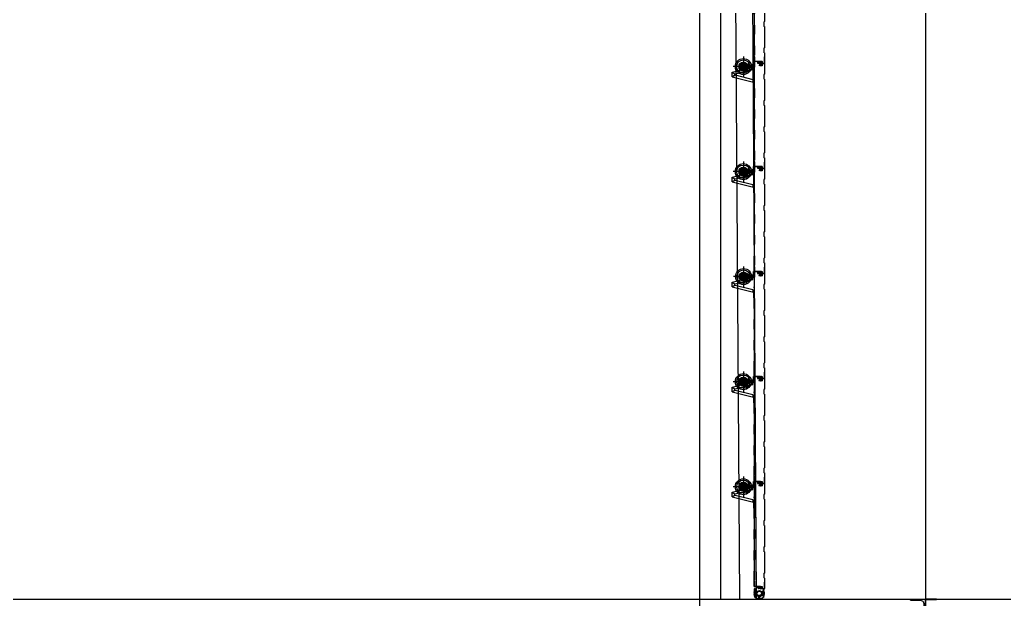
# Model space of a CAD drawing. Header units: millimetres. Extents: x 35054840 to 35483341, y -1288013 to -991013.
# Drawn here: x 35306497 to 35311187, y -1187294 to -1184534 of the extents above; entities that cross this region are included whole.
import ezdxf

# ---------------------------------------------------------------- set-up
doc = ezdxf.new("R2010")
doc.units = ezdxf.units.MM
doc.header["$LTSCALE"] = 1000
doc.header["$MEASUREMENT"] = 0
doc.header["$PDSIZE"] = -10
for name, pattern in [('CEN', [62, 60, -1, 0, -1]), ('CONTIN', [0]), ('HID', [2.5, 1.5, -1])]:
    doc.linetypes.add(name, pattern=pattern)
doc.layers.get('0').update_dxf_attribs({"linetype": 'CONTINUOUS'})
doc.layers.get('Defpoints').update_dxf_attribs({"color": 161, "linetype": 'CONTINUOUS'})
for name, color, linetype in [('1', 1, 'CONTIN'), ('cen', 1, 'CONTINUOUS'), ('con', 2, 'CONTINUOUS'), ('ELE5', 254, 'CONTINUOUS'), ('PANEL', 9, 'CONTINUOUS'), ('SECTION$0$AA-WAXS-FRAM', 4, 'CONTINUOUS'), ('WID', 7, 'CONTINUOUS'), ('XR-단면도$0$WAXS-FRAM', 4, 'CONTINUOUS'), ('XR-단면도$0$㈜SE&C 기둥', 2, 'CONTINUOUS')]:
    doc.layers.add(name, color=color, linetype=linetype)

# ---------------------------------------------------------------- blocks, each defined once
blk = doc.blocks.new('sdfsgdfdfg')
at = {"layer": 'cen', "ltscale": 0.1}
blk.add_line((34667649.3, -327808.7), (34667649.3, -240915.8), dxfattribs=at)
at = {"layer": 'cen', "ltscale": 5}
blk.add_line((34536434.6, -260708.7), (34739301.6, -260708.7), dxfattribs=at)
blk = doc.blocks.new('종단면도_4~5층')
at = {"layer": 'con', "ltscale": 0.1}
blk.add_line((34890486.3, -1197293), (34890811.3, -1197293), dxfattribs=at)
for points in [[(34812336.3, -1196693), (34812336.3, -1197293), (34890486.3, -1197293)], [(34917986.3, -1199593), (34917986.3, -1196993), (34917686.3, -1196993), (34917686.3, -1198543), (34890811.3, -1198543), (34890811.3, -1197293)]]:
    blk.add_lwpolyline(points, dxfattribs=at)
blk = doc.blocks.new('*X40')
at = {"color": 0}
for p, q in [((112.4, 374.8), (114.5, 376.8)), ((112.4, 374.9), (114.3, 376.8)), ((112.4, 375.1), (114.1, 376.8)), ((112.4, 375.2), (113.9, 376.8)), ((112.4, 375.4), (113.8, 376.8)), ((112.4, 375.6), (113.6, 376.8)), ((112.4, 375.8), (113.4, 376.8)), ((112.4, 376), (113.2, 376.8)), ((112.4, 376.1), (113.1, 376.8)), ((112.4, 376.3), (112.9, 376.8)), ((112.4, 376.5), (112.7, 376.8)), ((112.4, 376.7), (112.5, 376.8)), ((114.4, 374.8), (112.4, 376.8)), ((114.2, 374.8), (112.4, 376.6)), ((114, 374.8), (112.4, 376.4)), ((113.9, 374.8), (112.4, 376.2)), ((113.7, 374.8), (112.4, 376.1)), ((113.5, 374.8), (112.4, 375.9)), ((113.3, 374.8), (112.4, 375.7)), ((113.2, 374.8), (112.4, 375.5)), ((113, 374.8), (112.4, 375.3)), ((114.6, 374.8), (112.5, 376.8)), ((112.6, 374.8), (114.6, 376.8)), ((114.7, 374.8), (112.7, 376.8)), ((112.8, 374.8), (114.8, 376.8)), ((112.9, 374.8), (115, 376.8)), ((114.9, 374.8), (112.9, 376.8)), ((115.1, 374.8), (113, 376.8)), ((113.1, 374.8), (115.2, 376.8)), ((115.3, 374.8), (113.2, 376.8)), ((113.3, 374.8), (115.3, 376.8)), ((115.4, 374.8), (113.4, 376.8)), ((113.5, 374.8), (115.5, 376.8)), ((115.6, 374.8), (113.6, 376.8)), ((113.7, 374.8), (115.7, 376.8)), ((113.8, 374.8), (115.9, 376.8)), ((115.8, 374.8), (113.8, 376.8)), ((116, 374.8), (113.9, 376.8)), ((114, 374.8), (116.1, 376.8)), ((116.2, 374.8), (114.1, 376.8)), ((114.2, 374.8), (116.2, 376.8)), ((116.3, 374.8), (114.3, 376.8)), ((114.4, 374.8), (116.4, 376.8)), ((114.5, 374.8), (116.6, 376.8)), ((116.5, 374.8), (114.5, 376.8)), ((116.7, 374.8), (114.6, 376.8)), ((114.7, 374.8), (116.8, 376.8)), ((116.9, 374.8), (114.8, 376.8)), ((114.9, 374.8), (116.9, 376.8)), ((117, 374.8), (115, 376.8)), ((115.1, 374.8), (117.1, 376.8)), ((115.2, 374.8), (117.3, 376.8)), ((117.2, 374.8), (115.2, 376.8)), ((117.4, 374.8), (115.3, 376.8)), ((115.4, 374.8), (117.5, 376.8)), ((117.6, 374.8), (115.5, 376.8)), ((115.6, 374.8), (117.6, 376.8)), ((117.7, 374.8), (115.7, 376.8)), ((115.8, 374.8), (117.8, 376.8)), ((117.9, 374.8), (115.9, 376.8)), ((116, 374.8), (118, 376.8)), ((116.1, 374.8), (118.2, 376.8)), ((118.1, 374.8), (116.1, 376.8)), ((118.3, 374.8), (116.2, 376.8)), ((116.3, 374.8), (118.4, 376.8)), ((118.5, 374.8), (116.4, 376.8)), ((116.5, 374.8), (118.5, 376.8)), ((118.6, 374.8), (116.6, 376.8)), ((116.7, 374.8), (118.7, 376.8)), ((116.8, 374.8), (118.9, 376.8)), ((118.8, 374.8), (116.8, 376.8)), ((119, 374.8), (116.9, 376.8)), ((117, 374.8), (119.1, 376.8)), ((119.2, 374.8), (117.1, 376.8)), ((117.2, 374.8), (119.2, 376.8)), ((119.3, 374.8), (117.3, 376.8)), ((117.4, 374.8), (119.4, 376.8)), ((117.5, 374.8), (119.6, 376.8)), ((119.5, 374.8), (117.5, 376.8)), ((119.7, 374.8), (117.6, 376.8)), ((117.7, 374.8), (119.8, 376.8)), ((119.9, 374.8), (117.8, 376.8)), ((117.9, 374.8), (119.9, 376.8)), ((120, 374.8), (118, 376.8)), ((118.1, 374.8), (120.1, 376.8)), ((118.2, 374.8), (120.3, 376.8)), ((120.2, 374.8), (118.2, 376.8)), ((120.4, 374.8), (118.3, 376.8)), ((118.4, 374.8), (120.5, 376.8)), ((120.6, 374.8), (118.5, 376.8)), ((118.6, 374.8), (120.7, 376.8)), ((120.8, 374.8), (118.7, 376.8)), ((118.8, 374.8), (120.8, 376.8)), ((120.9, 374.8), (118.9, 376.8)), ((119, 374.8), (121, 376.8)), ((119.1, 374.8), (121.2, 376.8)), ((121.1, 374.8), (119.1, 376.8)), ((121.3, 374.8), (119.2, 376.8)), ((119.3, 374.8), (121.4, 376.8)), ((121.5, 374.8), (119.4, 376.8)), ((119.5, 374.8), (121.5, 376.8)), ((121.6, 374.8), (119.6, 376.8)), ((119.7, 374.8), (121.7, 376.8)), ((119.8, 374.8), (121.9, 376.8)), ((121.8, 374.8), (119.8, 376.8)), ((122, 374.8), (119.9, 376.8)), ((120, 374.8), (122.1, 376.8)), ((122.2, 374.8), (120.1, 376.8)), ((120.2, 374.8), (122.2, 376.8)), ((122.3, 374.8), (120.3, 376.8)), ((120.4, 374.8), (122.4, 376.8)), ((120.5, 374.8), (122.6, 376.8)), ((122.5, 374.8), (120.5, 376.8)), ((122.7, 374.8), (120.6, 376.8)), ((120.7, 374.8), (122.8, 376.8)), ((122.9, 374.8), (120.8, 376.8)), ((120.9, 374.8), (123, 376.8)), ((123.1, 374.8), (121, 376.8)), ((121.1, 374.8), (123.1, 376.8)), ((123.2, 374.8), (121.2, 376.8)), ((121.3, 374.8), (123.3, 376.8)), ((121.4, 374.8), (123.5, 376.8)), ((123.4, 374.8), (121.4, 376.8)), ((123.6, 374.8), (121.5, 376.8)), ((121.6, 374.8), (123.7, 376.8)), ((123.8, 374.8), (121.7, 376.8)), ((121.8, 374.8), (123.8, 376.8)), ((123.9, 374.8), (121.9, 376.8)), ((122, 374.8), (124, 376.8)), ((122.1, 374.8), (124.2, 376.8)), ((124.1, 374.8), (122.1, 376.8)), ((124.3, 374.8), (122.2, 376.8)), ((122.3, 374.8), (124.4, 376.8)), ((124.5, 374.8), (122.4, 376.8)), ((122.5, 374.8), (124.5, 376.8)), ((124.6, 374.8), (122.6, 376.8)), ((122.7, 374.8), (124.7, 376.8)), ((122.8, 374.8), (124.9, 376.8)), ((124.8, 374.8), (122.8, 376.8)), ((125, 374.8), (122.9, 376.8)), ((123, 374.8), (125.1, 376.8)), ((125.2, 374.8), (123.1, 376.8)), ((123.2, 374.8), (125.2, 376.8)), ((125.3, 374.8), (123.3, 376.8)), ((123.4, 374.8), (125.4, 376.8)), ((125.5, 374.8), (123.5, 376.8)), ((123.6, 374.8), (125.6, 376.8)), ((123.7, 374.8), (125.8, 376.8)), ((125.7, 374.8), (123.7, 376.8)), ((125.9, 374.8), (123.8, 376.8)), ((123.9, 374.8), (126, 376.8)), ((126.1, 374.8), (124, 376.8)), ((124.1, 374.8), (126.1, 376.8)), ((126.2, 374.8), (124.2, 376.8)), ((124.3, 374.8), (126.3, 376.8)), ((124.4, 374.8), (126.5, 376.8)), ((126.4, 374.8), (124.4, 376.8)), ((126.6, 374.8), (124.5, 376.8)), ((124.6, 374.8), (126.7, 376.8)), ((126.8, 374.8), (124.7, 376.8)), ((124.8, 374.8), (126.8, 376.8)), ((126.9, 374.8), (124.9, 376.8)), ((125, 374.8), (127, 376.8)), ((125.1, 374.8), (127.2, 376.8)), ((127.1, 374.8), (125.1, 376.8)), ((127.3, 374.8), (125.2, 376.8)), ((125.3, 374.8), (127.4, 376.8)), ((127.5, 374.8), (125.4, 376.8)), ((125.5, 374.8), (127.5, 376.8)), ((127.6, 374.8), (125.6, 376.8)), ((125.7, 374.8), (127.7, 376.8)), ((127.8, 374.8), (125.8, 376.8)), ((125.9, 374.8), (127.9, 376.8)), ((126, 374.8), (128.1, 376.8)), ((128, 374.8), (126, 376.8)), ((128.2, 374.8), (126.1, 376.8)), ((126.2, 374.8), (128.3, 376.8)), ((128.4, 374.8), (126.3, 376.8)), ((126.4, 374.8), (128.4, 376.8)), ((128.5, 374.8), (126.5, 376.8)), ((126.6, 374.8), (128.6, 376.8)), ((126.7, 374.8), (128.8, 376.8)), ((128.7, 374.8), (126.7, 376.8)), ((128.9, 374.8), (126.8, 376.8)), ((126.9, 374.8), (129, 376.8)), ((129.1, 374.8), (127, 376.8)), ((127.1, 374.8), (129.1, 376.8)), ((129.2, 374.8), (127.2, 376.8)), ((127.3, 374.8), (129.3, 376.8)), ((127.4, 374.8), (129.5, 376.8)), ((129.4, 374.8), (127.4, 376.8)), ((129.6, 374.8), (127.5, 376.8)), ((127.6, 374.8), (129.7, 376.8)), ((129.8, 374.8), (127.7, 376.8)), ((127.8, 374.8), (129.8, 376.8)), ((129.9, 374.8), (127.9, 376.8)), ((128, 374.8), (130, 376.8)), ((128.1, 374.8), (130.2, 376.8)), ((130.1, 374.8), (128.1, 376.8)), ((130.3, 374.8), (128.2, 376.8)), ((128.3, 374.8), (130.4, 376.8)), ((130.5, 374.8), (128.4, 376.8)), ((128.5, 374.8), (130.6, 376.8)), ((130.7, 374.8), (128.6, 376.8)), ((128.7, 374.8), (130.7, 376.8)), ((130.8, 374.8), (128.8, 376.8)), ((128.9, 374.8), (130.9, 376.8)), ((129, 374.8), (131.1, 376.8)), ((131, 374.8), (129, 376.8)), ((131.2, 374.8), (129.1, 376.8)), ((129.2, 374.8), (131.3, 376.8)), ((131.4, 374.8), (129.3, 376.8)), ((129.4, 374.8), (131.4, 376.8)), ((131.5, 374.8), (129.5, 376.8)), ((129.6, 374.8), (131.6, 376.8)), ((129.7, 374.8), (131.8, 376.8)), ((131.7, 374.8), (129.7, 376.8)), ((131.9, 374.8), (129.8, 376.8)), ((129.9, 374.8), (132, 376.8)), ((132.1, 374.8), (130, 376.8)), ((130.1, 374.8), (132.1, 376.8)), ((132.2, 374.8), (130.2, 376.8)), ((130.3, 374.8), (132.3, 376.8)), ((130.4, 374.8), (132.5, 376.8)), ((132.4, 374.8), (130.4, 376.8)), ((132.6, 374.8), (130.5, 376.8)), ((130.6, 374.8), (132.7, 376.8)), ((132.8, 374.8), (130.7, 376.8)), ((130.8, 374.8), (132.9, 376.8)), ((133, 374.8), (130.9, 376.8)), ((131, 374.8), (133, 376.8)), ((133.1, 374.8), (131.1, 376.8)), ((131.2, 374.8), (133.2, 376.8)), ((131.3, 374.8), (133.4, 376.8)), ((133.3, 374.8), (131.3, 376.8)), ((133.5, 374.8), (131.4, 376.8)), ((131.5, 374.8), (133.6, 376.8)), ((133.7, 374.8), (131.6, 376.8)), ((131.7, 374.8), (133.7, 376.8)), ((133.8, 374.8), (131.8, 376.8)), ((131.9, 374.8), (133.9, 376.8)), ((132, 374.8), (134.1, 376.8)), ((134, 374.8), (132, 376.8)), ((134.2, 374.8), (132.1, 376.8)), ((132.2, 374.8), (134.3, 376.8)), ((134.4, 374.8), (132.3, 376.8)), ((132.4, 374.8), (134.4, 376.8)), ((134.5, 374.8), (132.5, 376.8)), ((132.6, 374.8), (134.6, 376.8)), ((132.7, 374.8), (134.8, 376.8)), ((134.7, 374.8), (132.7, 376.8)), ((134.9, 374.8), (132.8, 376.8)), ((132.9, 374.8), (135, 376.8)), ((135.1, 374.8), (133, 376.8)), ((133.1, 374.8), (135.1, 376.8)), ((135.2, 374.8), (133.2, 376.8)), ((133.3, 374.8), (135.3, 376.8)), ((135.4, 374.8), (133.4, 376.8)), ((133.5, 374.8), (135.5, 376.8)), ((133.6, 374.8), (135.7, 376.8)), ((135.6, 374.8), (133.6, 376.8)), ((135.8, 374.8), (133.7, 376.8)), ((133.8, 374.8), (135.9, 376.8)), ((136, 374.8), (133.9, 376.8)), ((134, 374.8), (136, 376.8)), ((136.1, 374.8), (134.1, 376.8)), ((134.2, 374.8), (136.2, 376.8)), ((134.3, 374.8), (136.4, 376.8)), ((136.3, 374.8), (134.3, 376.8)), ((136.5, 374.8), (134.4, 376.8)), ((134.5, 374.8), (136.6, 376.8)), ((136.7, 374.8), (134.6, 376.8)), ((134.7, 374.8), (136.7, 376.8)), ((136.8, 374.8), (134.8, 376.8)), ((134.9, 374.8), (136.9, 376.8)), ((136.9, 374.9), (135, 376.8)), ((135, 374.8), (136.9, 376.6)), ((136.9, 375.1), (135.1, 376.8)), ((135.2, 374.8), (136.9, 376.4)), ((136.9, 375.2), (135.3, 376.8)), ((135.4, 374.8), (136.9, 376.2)), ((136.9, 375.4), (135.5, 376.8)), ((135.6, 374.8), (136.9, 376.1)), ((136.9, 375.6), (135.7, 376.8)), ((135.8, 374.8), (136.9, 375.9)), ((136.9, 375.8), (135.9, 376.8)), ((135.9, 374.8), (136.9, 375.7)), ((136.9, 375.9), (136, 376.8)), ((136.1, 374.8), (136.9, 375.5)), ((136.9, 376.1), (136.2, 376.8)), ((136.3, 374.8), (136.9, 375.4)), ((136.9, 376.3), (136.4, 376.8)), ((136.9, 376.5), (136.6, 376.8)), ((136.9, 376.7), (136.7, 376.8)), ((112.8, 374.8), (112.4, 375.2)), ((112.6, 374.8), (112.4, 375)), ((112.4, 374.8), (112.4, 374.8)), ((136.5, 374.8), (136.9, 375.2)), ((136.6, 374.8), (136.9, 375)), ((136.8, 374.8), (136.9, 374.8))]:
    blk.add_line(p, q, dxfattribs=at)
blk = doc.blocks.new('*X39')
at = {"color": 0}
for p, q in [((586.9, 374.9), (588.8, 376.8)), ((586.9, 375.1), (588.6, 376.8)), ((586.9, 375.3), (588.4, 376.8)), ((586.9, 375.5), (588.2, 376.8)), ((586.9, 375.6), (588.1, 376.8)), ((586.9, 375.8), (587.9, 376.8)), ((586.9, 376), (587.7, 376.8)), ((586.9, 376.2), (587.5, 376.8)), ((586.9, 376.3), (587.3, 376.8)), ((586.9, 376.5), (587.2, 376.8)), ((586.9, 376.7), (587, 376.8)), ((588.9, 374.8), (586.9, 376.7)), ((588.7, 374.8), (586.9, 376.6)), ((588.5, 374.8), (586.9, 376.4)), ((588.3, 374.8), (586.9, 376.2)), ((588.2, 374.8), (586.9, 376)), ((588, 374.8), (586.9, 375.8)), ((587.8, 374.8), (586.9, 375.7)), ((587.6, 374.8), (586.9, 375.5)), ((587.4, 374.8), (586.9, 375.3)), ((589, 374.8), (587, 376.8)), ((587.1, 374.8), (589.1, 376.8)), ((587.2, 374.8), (589.3, 376.8)), ((589.2, 374.8), (587.2, 376.8)), ((589.4, 374.8), (587.3, 376.8)), ((587.4, 374.8), (589.5, 376.8)), ((589.6, 374.8), (587.5, 376.8)), ((587.6, 374.8), (589.6, 376.8)), ((589.7, 374.8), (587.7, 376.8)), ((587.8, 374.8), (589.8, 376.8)), ((587.9, 374.8), (590, 376.8)), ((589.9, 374.8), (587.9, 376.8)), ((590.1, 374.8), (588, 376.8)), ((588.1, 374.8), (590.2, 376.8)), ((590.3, 374.8), (588.2, 376.8)), ((588.3, 374.8), (590.3, 376.8)), ((590.4, 374.8), (588.4, 376.8)), ((588.5, 374.8), (590.5, 376.8)), ((590.6, 374.8), (588.6, 376.8)), ((588.7, 374.8), (590.7, 376.8)), ((588.8, 374.8), (590.9, 376.8)), ((590.8, 374.8), (588.8, 376.8)), ((591, 374.8), (588.9, 376.8)), ((589, 374.8), (591.1, 376.8)), ((591.2, 374.8), (589.1, 376.8)), ((589.2, 374.8), (591.2, 376.8)), ((591.3, 374.8), (589.3, 376.8)), ((589.4, 374.8), (591.4, 376.8)), ((589.5, 374.8), (591.6, 376.8)), ((591.5, 374.8), (589.5, 376.8)), ((591.7, 374.8), (589.6, 376.8)), ((589.7, 374.8), (591.8, 376.8)), ((591.9, 374.8), (589.8, 376.8)), ((589.9, 374.8), (591.9, 376.8)), ((592, 374.8), (590, 376.8)), ((590.1, 374.8), (592.1, 376.8)), ((590.2, 374.8), (592.3, 376.8)), ((592.2, 374.8), (590.2, 376.8)), ((592.4, 374.8), (590.3, 376.8)), ((590.4, 374.8), (592.5, 376.8)), ((592.6, 374.8), (590.5, 376.8)), ((590.6, 374.8), (592.6, 376.8)), ((592.7, 374.8), (590.7, 376.8)), ((590.8, 374.8), (592.8, 376.8)), ((592.9, 374.8), (590.9, 376.8)), ((591, 374.8), (593, 376.8)), ((591.1, 374.8), (593.2, 376.8)), ((593.1, 374.8), (591.1, 376.8)), ((593.3, 374.8), (591.2, 376.8)), ((591.3, 374.8), (593.4, 376.8)), ((593.5, 374.8), (591.4, 376.8)), ((591.5, 374.8), (593.5, 376.8)), ((593.6, 374.8), (591.6, 376.8)), ((591.7, 374.8), (593.7, 376.8)), ((591.8, 374.8), (593.9, 376.8)), ((593.8, 374.8), (591.8, 376.8)), ((594, 374.8), (591.9, 376.8)), ((592, 374.8), (594.1, 376.8)), ((594.2, 374.8), (592.1, 376.8)), ((592.2, 374.8), (594.2, 376.8)), ((594.3, 374.8), (592.3, 376.8)), ((592.4, 374.8), (594.4, 376.8)), ((592.5, 374.8), (594.6, 376.8)), ((594.5, 374.8), (592.5, 376.8)), ((594.7, 374.8), (592.6, 376.8)), ((592.7, 374.8), (594.8, 376.8)), ((594.9, 374.8), (592.8, 376.8)), ((592.9, 374.8), (594.9, 376.8)), ((595, 374.8), (593, 376.8)), ((593.1, 374.8), (595.1, 376.8)), ((593.2, 374.8), (595.3, 376.8)), ((595.2, 374.8), (593.2, 376.8)), ((595.4, 374.8), (593.3, 376.8)), ((593.4, 374.8), (595.5, 376.8)), ((595.6, 374.8), (593.5, 376.8)), ((593.6, 374.8), (595.7, 376.8)), ((595.8, 374.8), (593.7, 376.8)), ((593.8, 374.8), (595.8, 376.8)), ((595.9, 374.8), (593.9, 376.8)), ((594, 374.8), (596, 376.8)), ((594.1, 374.8), (596.2, 376.8)), ((596.1, 374.8), (594.1, 376.8)), ((596.3, 374.8), (594.2, 376.8)), ((594.3, 374.8), (596.4, 376.8)), ((596.5, 374.8), (594.4, 376.8)), ((594.5, 374.8), (596.5, 376.8)), ((596.6, 374.8), (594.6, 376.8)), ((594.7, 374.8), (596.7, 376.8)), ((594.8, 374.8), (596.9, 376.8)), ((596.8, 374.8), (594.8, 376.8)), ((597, 374.8), (594.9, 376.8)), ((595, 374.8), (597.1, 376.8)), ((597.2, 374.8), (595.1, 376.8)), ((595.2, 374.8), (597.2, 376.8)), ((597.3, 374.8), (595.3, 376.8)), ((595.4, 374.8), (597.4, 376.8)), ((595.5, 374.8), (597.6, 376.8)), ((597.5, 374.8), (595.5, 376.8)), ((597.7, 374.8), (595.6, 376.8)), ((595.7, 374.8), (597.8, 376.8)), ((597.9, 374.8), (595.8, 376.8)), ((595.9, 374.8), (598, 376.8)), ((598, 374.8), (596, 376.8)), ((596.1, 374.8), (598.1, 376.8)), ((598.2, 374.8), (596.2, 376.8)), ((596.3, 374.8), (598.3, 376.8)), ((596.4, 374.8), (598.5, 376.8)), ((598.4, 374.8), (596.4, 376.8)), ((598.6, 374.8), (596.5, 376.8)), ((596.6, 374.8), (598.7, 376.8)), ((598.8, 374.8), (596.7, 376.8)), ((596.8, 374.8), (598.8, 376.8)), ((598.9, 374.8), (596.9, 376.8)), ((597, 374.8), (599, 376.8)), ((597.1, 374.8), (599.2, 376.8)), ((599.1, 374.8), (597.1, 376.8)), ((599.3, 374.8), (597.2, 376.8)), ((597.3, 374.8), (599.4, 376.8)), ((599.5, 374.8), (597.4, 376.8)), ((597.5, 374.8), (599.5, 376.8)), ((599.6, 374.8), (597.6, 376.8)), ((597.7, 374.8), (599.7, 376.8)), ((597.8, 374.8), (599.9, 376.8)), ((599.8, 374.8), (597.8, 376.8)), ((600, 374.8), (597.9, 376.8)), ((598, 374.8), (600.1, 376.8)), ((600.2, 374.8), (598.1, 376.8)), ((598.2, 374.8), (600.2, 376.8)), ((600.3, 374.8), (598.3, 376.8)), ((598.4, 374.8), (600.4, 376.8)), ((600.5, 374.8), (598.5, 376.8)), ((598.6, 374.8), (600.6, 376.8)), ((598.7, 374.8), (600.8, 376.8)), ((600.7, 374.8), (598.7, 376.8)), ((600.9, 374.8), (598.8, 376.8)), ((598.9, 374.8), (601, 376.8)), ((601.1, 374.8), (599, 376.8)), ((599.1, 374.8), (601.1, 376.8)), ((601.2, 374.8), (599.2, 376.8)), ((599.3, 374.8), (601.3, 376.8)), ((599.4, 374.8), (601.5, 376.8)), ((601.4, 374.8), (599.4, 376.8)), ((601.6, 374.8), (599.5, 376.8)), ((599.6, 374.8), (601.7, 376.8)), ((601.8, 374.8), (599.7, 376.8)), ((599.8, 374.8), (601.8, 376.8)), ((601.9, 374.8), (599.9, 376.8)), ((600, 374.8), (602, 376.8)), ((600.1, 374.8), (602.2, 376.8)), ((602.1, 374.8), (600.1, 376.8)), ((602.3, 374.8), (600.2, 376.8)), ((600.3, 374.8), (602.4, 376.8)), ((602.5, 374.8), (600.4, 376.8)), ((600.5, 374.8), (602.5, 376.8)), ((602.6, 374.8), (600.6, 376.8)), ((600.7, 374.8), (602.7, 376.8)), ((600.8, 374.8), (602.9, 376.8)), ((602.8, 374.8), (600.8, 376.8)), ((603, 374.8), (600.9, 376.8)), ((601, 374.8), (603.1, 376.8)), ((603.2, 374.8), (601.1, 376.8)), ((601.2, 374.8), (603.3, 376.8)), ((603.4, 374.8), (601.3, 376.8)), ((601.4, 374.8), (603.4, 376.8)), ((603.5, 374.8), (601.5, 376.8)), ((601.6, 374.8), (603.6, 376.8)), ((601.7, 374.8), (603.8, 376.8)), ((603.7, 374.8), (601.7, 376.8)), ((603.9, 374.8), (601.8, 376.8)), ((601.9, 374.8), (604, 376.8)), ((604.1, 374.8), (602, 376.8)), ((602.1, 374.8), (604.1, 376.8)), ((604.2, 374.8), (602.2, 376.8)), ((602.3, 374.8), (604.3, 376.8)), ((602.4, 374.8), (604.5, 376.8)), ((604.4, 374.8), (602.4, 376.8)), ((604.6, 374.8), (602.5, 376.8)), ((602.6, 374.8), (604.7, 376.8)), ((604.8, 374.8), (602.7, 376.8)), ((602.8, 374.8), (604.8, 376.8)), ((604.9, 374.8), (602.9, 376.8)), ((603, 374.8), (605, 376.8)), ((603.1, 374.8), (605.2, 376.8)), ((605.1, 374.8), (603.1, 376.8)), ((605.3, 374.8), (603.2, 376.8)), ((603.3, 374.8), (605.4, 376.8)), ((605.5, 374.8), (603.4, 376.8)), ((603.5, 374.8), (605.6, 376.8)), ((605.7, 374.8), (603.6, 376.8)), ((603.7, 374.8), (605.7, 376.8)), ((605.8, 374.8), (603.8, 376.8)), ((603.9, 374.8), (605.9, 376.8)), ((604, 374.8), (606.1, 376.8)), ((606, 374.8), (604, 376.8)), ((606.2, 374.8), (604.1, 376.8)), ((604.2, 374.8), (606.3, 376.8)), ((606.4, 374.8), (604.3, 376.8)), ((604.4, 374.8), (606.4, 376.8)), ((606.5, 374.8), (604.5, 376.8)), ((604.6, 374.8), (606.6, 376.8)), ((604.7, 374.8), (606.8, 376.8)), ((606.7, 374.8), (604.7, 376.8)), ((606.9, 374.8), (604.8, 376.8)), ((604.9, 374.8), (607, 376.8)), ((607.1, 374.8), (605, 376.8)), ((605.1, 374.8), (607.1, 376.8)), ((607.2, 374.8), (605.2, 376.8)), ((605.3, 374.8), (607.3, 376.8)), ((605.4, 374.8), (607.5, 376.8)), ((607.4, 374.8), (605.4, 376.8)), ((607.6, 374.8), (605.5, 376.8)), ((605.6, 374.8), (607.7, 376.8)), ((607.8, 374.8), (605.7, 376.8)), ((605.8, 374.8), (607.8, 376.8)), ((607.9, 374.8), (605.9, 376.8)), ((606, 374.8), (608, 376.8)), ((608.1, 374.8), (606.1, 376.8)), ((606.2, 374.8), (608.2, 376.8)), ((606.3, 374.8), (608.4, 376.8)), ((608.3, 374.8), (606.3, 376.8)), ((608.5, 374.8), (606.4, 376.8)), ((606.5, 374.8), (608.6, 376.8)), ((608.7, 374.8), (606.6, 376.8)), ((606.7, 374.8), (608.7, 376.8)), ((608.8, 374.8), (606.8, 376.8)), ((606.9, 374.8), (608.9, 376.8)), ((607, 374.8), (609.1, 376.8)), ((609, 374.8), (607, 376.8)), ((609.2, 374.8), (607.1, 376.8)), ((607.2, 374.8), (609.3, 376.8)), ((609.4, 374.8), (607.3, 376.8)), ((607.4, 374.8), (609.4, 376.8)), ((609.5, 374.8), (607.5, 376.8)), ((607.6, 374.8), (609.6, 376.8)), ((607.7, 374.8), (609.8, 376.8)), ((609.7, 374.8), (607.7, 376.8)), ((609.9, 374.8), (607.8, 376.8)), ((607.9, 374.8), (610, 376.8)), ((610.1, 374.8), (608, 376.8)), ((608.1, 374.8), (610.1, 376.8)), ((610.2, 374.8), (608.2, 376.8)), ((608.3, 374.8), (610.3, 376.8)), ((610.4, 374.8), (608.4, 376.8)), ((608.5, 374.8), (610.5, 376.8)), ((608.6, 374.8), (610.7, 376.8)), ((610.6, 374.8), (608.6, 376.8)), ((610.8, 374.8), (608.7, 376.8)), ((608.8, 374.8), (610.9, 376.8)), ((611, 374.8), (608.9, 376.8)), ((609, 374.8), (611, 376.8)), ((611.1, 374.8), (609.1, 376.8)), ((609.2, 374.8), (611.2, 376.8)), ((611.3, 374.8), (609.3, 376.8)), ((611.4, 374.9), (609.4, 376.8)), ((609.5, 374.8), (611.4, 376.6)), ((611.4, 375), (609.6, 376.8)), ((609.7, 374.8), (611.4, 376.4)), ((611.4, 375.2), (609.8, 376.8)), ((609.9, 374.8), (611.4, 376.3)), ((611.4, 375.4), (610, 376.8)), ((610, 374.8), (611.4, 376.1)), ((611.4, 375.6), (610.1, 376.8)), ((610.2, 374.8), (611.4, 375.9)), ((611.4, 375.7), (610.3, 376.8)), ((610.4, 374.8), (611.4, 375.7)), ((611.4, 375.9), (610.5, 376.8)), ((610.6, 374.8), (611.4, 375.6)), ((611.4, 376.1), (610.7, 376.8)), ((610.7, 374.8), (611.4, 375.4)), ((611.4, 376.3), (610.8, 376.8)), ((610.9, 374.8), (611.4, 375.2)), ((611.4, 376.4), (611, 376.8)), ((611.4, 376.6), (611.2, 376.8)), ((587.3, 374.8), (586.9, 375.1)), ((587.1, 374.8), (586.9, 375)), ((586.9, 374.8), (586.9, 374.8)), ((611.1, 374.8), (611.4, 375)), ((611.3, 374.8), (611.4, 374.9))]:
    blk.add_line(p, q, dxfattribs=at)
blk = doc.blocks.new('OHD-550-S')
at = {"ltscale": 0.3}
h = blk.add_hatch(color=256, dxfattribs=at)
h.paths.add_polyline_path([(-7.8, -10), (-7.3, -10), (-7.3, -10.5, -0.183952), (-18.3, -10.5), (-18.3, -10), (-17.8, -10), (-17.8, 0), (-18.3, 0, -0.183952), (-7.3, 0), (-7.8, 0)])
h.paths.add_polyline_path([(-9.8, -4), (-9.8, -1.5, 0.353166), (-10, -1.3, 0.106822), (-15.7, -1.3, 0.353165), (-15.8, -1.5), (-15.8, -4, 0.414214), (-15.6, -4.2), (-10, -4.2, 0.414214)], flags=16)
h.paths.add_polyline_path([(-10, -6.2), (-15.6, -6.2, 0.414214), (-15.8, -6.4), (-15.8, -9, 0.353167), (-15.7, -9.2, 0.106822), (-10, -9.2, 0.353167), (-9.8, -9), (-9.8, -6.4, 0.414214)], flags=16)
h = blk.add_hatch(color=256, dxfattribs=at)
h.paths.add_polyline_path([(-7.8, -500), (-7.3, -500, -0.183952), (-18.3, -500), (-17.8, -500), (-17.8, -490), (-18.3, -490), (-18.3, -489.5, -0.183952), (-7.3, -489.5), (-7.3, -490), (-7.8, -490)])
h.paths.add_polyline_path([(-9.8, -495.9, 0.414214), (-10, -495.8), (-15.6, -495.8, 0.414214), (-15.8, -495.9), (-15.8, -498.5, 0.353166), (-15.7, -498.7, 0.106822), (-10, -498.7, 0.353167), (-9.8, -498.5)], flags=16)
h.paths.add_polyline_path([(-9.8, -493.5), (-9.8, -491, 0.353166), (-10, -490.8, 0.106822), (-15.7, -490.8, 0.353167), (-15.8, -491), (-15.8, -493.5, 0.414214), (-15.6, -493.8), (-10, -493.8, 0.414214)], flags=16)
h = blk.add_hatch(color=256, dxfattribs=at)
h.paths.add_polyline_path([(-4.5, -491), (-3.6, -490.9), (1.6, -491.4, -0.151824), (3.1, -492.7, -0.386669), (2.9, -496.4, -0.178134), (1.2, -496.4, -0.298755), (0.8, -492.4, 0.584984), (0.6, -492), (-2.2, -491.8, 0.709673), (-2.3, -492, -1.396457), (-7.3, -494.2), (-7.3, -493.7, -0.389014)])
h.paths.add_polyline_path([(1.6, -495.9, -0.329487), (1.6, -492.2, -0.09197), (2.6, -493, -0.386814), (2.5, -495.9, -0.102245)], flags=16)
for p, q in [((-17.8, -10), (-17.8, 0)), ((-17.8, 0), (-17.8, -10)), ((-17.8, 0), (-17.8, -10)), ((-17.8, -10), (-17.8, 0)), ((-7.8, -10), (-7.8, 0)), ((-7.8, 0), (-7.8, -10)), ((-7.8, 0), (-7.8, -10)), ((-7.8, -10), (-7.8, 0)), ((17.6, 9.5), (17.6, -15)), ((-17.8, -10), (-18.3, -10)), ((-17.8, -8), (-17.8, -2)), ((-7.8, -8), (-7.8, -2)), ((17.6, -15), (19.7, -15)), ((-29.8, -500), (-29.8, -468.8)), ((17.6, -489), (17.6, -464.5)), ((17.6, -464.5), (19.7, -464.5)), ((-18.3, -499.5), (-18.3, -490)), ((-17.8, -490), (-18.3, -490)), ((-17.8, -490), (-18.3, -490)), ((-17.8, -490), (-17.8, -500)), ((-17.8, -499), (-17.8, -490)), ((-17.8, -490), (-17.8, -499)), ((-17.8, -490), (-17.8, -499)), ((-17.8, -499), (-17.8, -490)), ((-17.8, -498), (-17.8, -492)), ((-7.8, -500), (-7.8, -490)), ((-7.8, -498), (-7.8, -492))]:
    blk.add_line(p, q)
at = {"layer": 'Defpoints', "color": 0, "linetype": 'ByBlock'}
for p in [(20.2, -170), (22.2, -170)]:
    blk.add_point(p, dxfattribs=at)
at = {"layer": 'PANEL'}
for p, q in [((-29.8, 0), (-29.8, -50.6)), ((-29.8, 0), (-17.8, 0)), ((-7.8, 0), (2.2, 0)), ((4.2, 10), (2.2, 0)), ((4.6, 9.5), (2.6, -0.5)), ((4.2, 10), (20.2, 10)), ((4.6, 9.5), (19.7, 9.5)), ((19.7, 9.5), (19.7, -17.2)), ((20.2, 10), (20.2, -17.5)), ((-29.3, -0.5), (-29.3, -50.2)), ((-29.3, -0.5), (-18.3, -0.5)), ((-18.3, -0.5), (-18.3, -10)), ((-7.8, -10), (-2.8, -10)), ((-7.3, -0.5), (2.6, -0.5)), ((-7.3, -0.5), (-7.3, -9.5)), ((-7.3, -9.5), (-2.8, -9.5)), ((-2.8, -9.5), (-2.8, -10)), ((19.7, -17.2), (18.2, -20.4)), ((18.2, -63.6), (18.2, -20.4)), ((20.2, -17.6), (18.7, -20.8)), ((18.7, -20.8), (18.7, -63.2)), ((-29.8, -50.6), (-27.3, -52.8)), ((-29.8, -74.4), (-27.3, -72.2)), ((-29.8, -74.4), (-29.8, -175.6)), ((-29.3, -50.2), (-26.8, -52.5)), ((-29.3, -74.8), (-26.8, -72.5)), ((-29.3, -74.8), (-29.3, -175.2)), ((-27.3, -52.8), (-27.3, -72.2)), ((-26.8, -52.5), (-26.8, -72.5)), ((19.7, -67.1), (18.2, -63.6)), ((20.2, -66.8), (18.7, -63.2)), ((19.7, -67.1), (19.7, -115.9)), ((20.2, -66.8), (20.2, -116.2)), ((19.7, -115.9), (18.2, -119.4)), ((18.2, -119.4), (18.2, -162.6)), ((20.2, -116.2), (18.7, -119.8)), ((18.7, -162.2), (18.7, -119.8)), ((-29.8, -175.6), (-27.3, -177.8)), ((-29.3, -175.2), (-26.8, -177.5)), ((-27.3, -177.8), (-27.3, -197.2)), ((-26.8, -177.5), (-26.8, -197.5)), ((19.7, -166.1), (18.2, -162.6)), ((20.2, -165.8), (18.7, -162.2)), ((19.7, -166.1), (19.7, -214.9)), ((20.2, -165.8), (20.2, -215.2)), ((-29.8, -199.4), (-27.3, -197.2)), ((-29.8, -199.4), (-29.8, -300.6)), ((-29.3, -199.8), (-26.8, -197.5)), ((-29.3, -199.8), (-29.3, -300.2)), ((19.7, -214.9), (18.2, -218.4)), ((18.2, -218.4), (18.2, -261.6)), ((20.2, -215.2), (18.7, -218.8)), ((18.7, -261.2), (18.7, -218.8)), ((19.7, -265.1), (18.2, -261.6)), ((20.2, -264.8), (18.7, -261.2)), ((19.7, -265.1), (19.7, -313.9)), ((20.2, -264.8), (20.2, -314.2)), ((-29.8, -300.6), (-27.3, -302.8)), ((-29.8, -324.4), (-27.3, -322.2)), ((-29.8, -324.4), (-29.8, -425.6)), ((-29.3, -300.2), (-26.8, -302.5)), ((-29.3, -324.8), (-26.8, -322.5)), ((-29.3, -324.8), (-29.3, -425.2)), ((-27.3, -302.8), (-27.3, -322.2)), ((-26.8, -302.5), (-26.8, -322.5)), ((19.7, -313.9), (18.2, -317.4)), ((18.2, -317.4), (18.2, -360.6)), ((20.2, -314.2), (18.7, -317.8)), ((18.7, -360.2), (18.7, -317.8)), ((19.7, -364.1), (18.2, -360.6)), ((20.2, -363.8), (18.7, -360.2)), ((19.7, -364.1), (19.7, -412.9)), ((20.2, -363.8), (20.2, -413.2)), ((19.7, -412.9), (18.2, -416.4)), ((18.2, -416.4), (18.2, -459.6)), ((20.2, -413.2), (18.7, -416.8)), ((18.7, -459.2), (18.7, -416.8)), ((-29.8, -425.6), (-27.3, -427.8)), ((-29.8, -449.4), (-27.3, -447.2)), ((-29.8, -449.4), (-29.8, -500)), ((-29.3, -425.2), (-26.8, -427.5)), ((-29.3, -449.8), (-26.8, -447.5)), ((-29.3, -449.8), (-29.3, -499.5)), ((-27.3, -427.8), (-27.3, -447.2)), ((-26.8, -427.5), (-26.8, -447.5)), ((19.7, -463.1), (18.2, -459.6)), ((20.2, -462.8), (18.7, -459.2)), ((19.7, -489), (19.7, -462.6)), ((20.2, -489.5), (20.2, -462.8)), ((-17.8, -500), (-29.8, -500)), ((-18.3, -499.5), (-29.3, -499.5)), ((-18.3, -490.5), (-18.3, -499)), ((-18.3, -500), (-18.3, -499.5)), ((-7.8, -490), (1.2, -490)), ((-7.8, -500), (-1.2, -500)), ((-7.3, -499.5), (-7.3, -490.5)), ((-7.3, -490.5), (1.2, -490.5)), ((-7.3, -499.5), (-1.7, -499.5)), ((-2, -495.5), (-1.5, -496)), ((1.2, -490), (2.2, -489)), ((1.2, -490.5), (2.2, -489.5)), ((19.7, -489), (2.2, -489)), ((20.2, -489.5), (2.2, -489.5))]:
    blk.add_line(p, q, dxfattribs=at)
blk.add_lwpolyline([(-0.3, -495.4, -0.221108), (-0.7, -498.5, -0.414214), (-1.7, -499.5)], format="xyb", dxfattribs=at)
for centre, radius, start, end in [((0.8, -497.8), 3.6, 115.3904, 141.0103), ((0, -497.1), 1.9, 112.645, 142.9468), ((-1.2, -499), 1, 270, 0), ((-0.4, -494.8), 0.4, 42.9763, 132.7516), ((-0.5, -495.5), 0.25, 22.5673, 154.4616), ((-4.8, -496.7), 5.15, 334.0173, 25.3584)]:
    blk.add_arc(centre, radius, start, end, dxfattribs=at)
at = {"layer": 'WID'}
for p, q in [((-18.3, -10), (-18.3, -10.5)), ((-7.3, -10.5), (-7.3, -10)), ((-18.3, -490), (-18.3, -489.5)), ((-7.3, -489.5), (-7.3, -490)), ((-3.6, -490.9), (-4.5, -491))]:
    blk.add_line(p, q, dxfattribs=at)
at = {"layer": 'WID', "color": 4}
for p, q in [((-3.6, -490.9), (1.6, -491.4)), ((-2.2, -491.8), (0.6, -492))]:
    blk.add_line(p, q, dxfattribs=at)
at = {"layer": 'WID'}
for points in [[(-10, -4.2, 0.414214), (-9.8, -4), (-9.8, -1.5, 0.353163), (-10, -1.3, 0.106823), (-15.7, -1.3, 0.353163), (-15.8, -1.5), (-15.8, -4, 0.414214), (-15.6, -4.2)], [(-10, -9.2, 0.353163), (-9.8, -9), (-9.8, -6.4, 0.414214), (-10, -6.2), (-15.6, -6.2, 0.414214), (-15.8, -6.4), (-15.8, -9, 0.353163), (-15.7, -9.2, 0.106823)], [(-10, -490.8, -0.353163), (-9.8, -491), (-9.8, -493.5, -0.414214), (-10, -493.8), (-15.6, -493.8, -0.414214), (-15.8, -493.5), (-15.8, -491, -0.353163), (-15.7, -490.8, -0.106823)], [(-10, -495.8, -0.414214), (-9.8, -495.9), (-9.8, -498.5, -0.353163), (-10, -498.7, -0.106823), (-15.7, -498.7, -0.353163), (-15.8, -498.5), (-15.8, -495.9, -0.414214), (-15.6, -495.8)]]:
    blk.add_lwpolyline(points, format="xyb", close=True, dxfattribs=at)
at = {"layer": 'WID', "color": 4}
blk.add_lwpolyline([(1.6, -491.4, -0.151824), (3.1, -492.7, -0.386669), (2.9, -496.4, -0.178134), (1.2, -496.4, -0.300876), (0.8, -492.4)], format="xyb", dxfattribs=at)
at = {"layer": 'WID'}
for centre, radius, start, end in [((-12.8, -14.4), 15.5, 69.1537, 110.8463), ((-12.8, 3.9), 15.5, 249.1537, 290.8463), ((-12.8, -503.9), 15.5, 69.1537, 110.8463), ((-12.8, -485.6), 15.5, 249.1537, 290.8463), ((-2.2, -491.9), 0.1, 90, 221.1373)]:
    blk.add_arc(centre, radius, start, end, dxfattribs=at)
at = {"layer": 'WID', "color": 4}
for centre, radius, start, end in [((-4.4, -493.9), 2.9, 90.5168, 42.0944), ((0.6, -492.3), 0.25, 335.1637, 90), ((4.1, -494.1), 3.11, 143.5272, 216.4728), ((-0.1, -495.4), 3.6, 43.4913, 62.1162), ((2, -493.7), 2.3, 258.3241, 281.6759), ((1, -494.4), 2.14, 315.6901, 44.3099)]:
    blk.add_arc(centre, radius, start, end, dxfattribs=at)
at = {"extrusion": (0, 0, -1), "zscale": -1, "rotation": 270}
for name, p in [('*X40', (-394.4, 121.9)), ('*X39', (-394.4, 122.4))]:
    blk.add_blockref(name, p, dxfattribs=at)
blk = doc.blocks.new('11')
at = {"color": 7}
for p, q in [((5197, -25158.7), (5197, -25142.4)), ((5197, -25158.7), (5197, -25142.4)), ((5199, -25159.9), (5199, -25142.4)), ((5199, -25159.9), (5199, -25142.4)), ((5195.5, -25166.8), (5195.5, -25159.1)), ((5195.5, -25166.8), (5195.5, -25159.1)), ((5195.5, -25199.5), (5195.5, -25207.1)), ((5195.5, -25199.5), (5195.5, -25207.1)), ((5197, -25207.5), (5197, -25225.1)), ((5197, -25207.5), (5197, -25225.1)), ((5199, -25206.3), (5199, -25225.1)), ((5199, -25206.3), (5199, -25225.1))]:
    blk.add_line(p, q, dxfattribs=at)
at = {"color": 7, "linetype": 'CEN'}
for p, q in [((5197.4, -25141.9), (5198.5, -25141.9)), ((5197.4, -25141.9), (5198.5, -25141.9)), ((5197.4, -25225.5), (5198.5, -25225.5)), ((5197.4, -25225.5), (5198.5, -25225.5))]:
    blk.add_line(p, q, dxfattribs=at)
for p, q in [((5130.3, -25175.8), (5159.5, -25168.4)), ((5139.9, -25181.4), (5195.2, -25167.2)), ((5139.9, -25181.4), (5195.2, -25167.2)), ((5180.5, -25163), (5195.1, -25159.2)), ((5180.5, -25163), (5195.1, -25159.2)), ((5195.1, -25159.2), (5197, -25158.7)), ((5195.1, -25159.2), (5197, -25158.7)), ((5195.5, -25161.2), (5198.6, -25160.4)), ((5195.5, -25161.2), (5198.6, -25160.4)), ((5130.3, -25190.4), (5130.3, -25175.8)), ((5130.3, -25175.8), (5138.5, -25181.3)), ((5130.3, -25190.4), (5130.3, -25175.8)), ((5130.3, -25175.8), (5138.5, -25181.3)), ((5130.3, -25190.4), (5138.5, -25184.9)), ((5130.3, -25190.4), (5138.5, -25184.9)), ((5130.3, -25190.4), (5197, -25207.5)), ((5130.3, -25190.4), (5197, -25207.5)), ((5130.6, -25175.8), (5139.2, -25181.2)), ((5130.6, -25175.8), (5139.2, -25181.2)), ((5130.6, -25190.5), (5139.2, -25185)), ((5130.6, -25190.5), (5139.2, -25185)), ((5138.9, -25184.2), (5138.9, -25182.1)), ((5138.9, -25184.2), (5138.9, -25182.1)), ((5139.9, -25184.9), (5195.2, -25199.1)), ((5139.9, -25184.9), (5195.2, -25199.1)), ((5195.5, -25205.1), (5198.6, -25205.9)), ((5195.5, -25205.1), (5198.6, -25205.9))]:
    blk.add_line(p, q)
at = {"color": 7}
for centre, start, end in [((5197.4, -25142.4), 90, 180), ((5197.4, -25142.4), 90, 180), ((5198.5, -25142.4), 0, 90), ((5198.5, -25142.4), 0, 90), ((5197.4, -25225.1), 180, 270), ((5197.4, -25225.1), 180, 270), ((5198.5, -25225.1), 270, 0), ((5198.5, -25225.1), 270, 0)]:
    blk.add_arc(centre, 0.429, start, end, dxfattribs=at)
for centre, radius, start, end in [((5195.1, -25166.8), 0.429, 284.3728, 0), ((5195.1, -25166.8), 0.429, 284.3728, 0), ((5198.5, -25159.9), 0.429, 284.3728, 0), ((5198.5, -25159.9), 0.429, 284.3728, 0), ((5138.1, -25182.1), 0.858, 0, 56.0662), ((5138.1, -25182.1), 0.858, 0, 56.0662), ((5138.1, -25184.2), 0.858, 303.9338, 0), ((5139.6, -25180.5), 0.858, 236.0662, 284.3728), ((5139.6, -25180.5), 0.858, 236.0662, 284.3728), ((5195.1, -25199.5), 0.429, 0, 75.6272), ((5195.1, -25199.5), 0.429, 0, 75.6272), ((5198.5, -25206.3), 0.429, 0, 75.6272), ((5198.5, -25206.3), 0.429, 0, 75.6272)]:
    blk.add_arc(centre, radius, start, end)
blk = doc.blocks.new('roll')
at = {"color": 1}
for p, q in [((-13.4, 0), (13.1, 0)), ((-13.4, 0), (13.1, 0)), ((0, -13.8), (0, 15.1)), ((0, -13.8), (0, 15.1)), ((16.6, 13.9), (16.8, -18.4)), ((16.6, 13.9), (16.8, -18.4))]:
    blk.add_line(p, q, dxfattribs=at)
for p, q in [((7.9, -4.1), (28.4, 1.1)), ((7.9, -4.1), (28.4, 1.1)), ((9, -2.1), (25.7, 2.2)), ((9, -2.1), (25.7, 2.2)), ((24.9, 0.2), (26.9, 5)), ((24.9, 0.2), (26.9, 5)), ((27.2, 5.2), (27.8, 5.4)), ((27.2, 5.2), (27.8, 5.4)), ((28.4, 1.1), (28.3, 5)), ((28.4, 1.1), (28.3, 5)), ((-21.2, -13.6), (7.9, -6.2)), ((0, -5.4), (7.9, -4.1)), ((0, -5.4), (7.9, -4.1)), ((4.7, -2.6), (7.5, -2.6)), ((4.7, -2.6), (7.5, -2.6)), ((6.7, -4.3), (7.9, -4.1)), ((6.7, -4.3), (7.9, -4.1)), ((8.5, -13.6), (28.6, -8.5)), ((8.5, -13.6), (28.6, -8.5)), ((9, -3.8), (9, -2.1)), ((9, -3.8), (9, -2.1)), ((12.7, -12.9), (12.7, -14.6)), ((12.7, -12.9), (12.7, -14.6)), ((13.3, -15), (20.6, -13.1)), ((13.3, -15), (20.6, -13.1)), ((20.9, -10.9), (20.9, -12.7)), ((20.9, -10.9), (20.9, -12.7))]:
    blk.add_line(p, q)
at = {"color": 7}
for p, q in [((28.9, -8), (28.9, 0.7)), ((28.9, -8), (28.9, 0.7)), ((7.9, -13.2), (7.9, -4.1)), ((7.9, -13.2), (7.9, -4.1))]:
    blk.add_line(p, q, dxfattribs=at)
at = {"color": 1, "linetype": 'HID'}
for p, q in [((12.7, -12.9), (12.5, -2.9)), ((12.7, -12.9), (12.5, -2.9)), ((20.9, -10.9), (20.7, -0.9)), ((20.9, -10.9), (20.7, -0.9))]:
    blk.add_line(p, q, dxfattribs=at)
at = {"color": 2}
for p, q in [((12.7, -13.4), (20.9, -11.1)), ((12.7, -13.4), (20.9, -11.1)), ((20.9, -11.6), (12.7, -13.4)), ((20.9, -11.6), (12.7, -13.4)), ((12.7, -14.2), (20.9, -12.1)), ((12.7, -14.2), (20.9, -12.1)), ((20.9, -12.6), (12.7, -14.2)), ((12.7, -14.6), (20.9, -12.6)), ((20.9, -12.6), (12.7, -14.2)), ((12.7, -14.6), (20.9, -12.6)), ((12.8, -13.8), (20.9, -11.6)), ((12.8, -13.8), (20.9, -11.6)), ((20.9, -12.1), (12.8, -13.8)), ((20.9, -12.1), (12.8, -13.8))]:
    blk.add_line(p, q, dxfattribs=at)
at = {"color": 7}
for radius in [25.1, 20.8]:
    blk.add_circle((0, 0), radius, dxfattribs=at)
at = {"color": 4}
for radius in [13.9, 12.3, 10.1]:
    blk.add_circle((0, 0), radius, dxfattribs=at)
at = {"color": 6}
blk.add_circle((0, 0), 9.46, dxfattribs=at)
for radius in [4.65, 4.22]:
    blk.add_circle((0, 0), radius)
for centre, radius, start, end in [((0, 0), 7.95, 340.8102, 284.4178), ((0, 0), 7.95, 340.8102, 284.4178), ((0, 0), 5.36, 330.9972, 287.7667), ((0, 0), 5.36, 330.9972, 287.7667), ((20.1, -10.4), 13.9, 65.9115, 142.8341), ((20.1, -10.4), 13.9, 65.9115, 142.8341), ((27.3, 4.8), 0.429, 104.3728, 156.8165), ((27.3, 4.8), 0.429, 104.3728, 156.8165), ((27.9, 5), 0.429, 1.2762, 104.3728), ((27.9, 5), 0.429, 1.2762, 104.3728), ((28.5, 0.7), 0.429, 0, 104.3728), ((28.5, 0.7), 0.429, 0, 104.3728), ((-13.5, -22), 0.858, 303.9338, 0), ((-11.9, -23.5), 0.858, 75.6272, 123.9338), ((-11.9, -23.5), 0.858, 75.6272, 123.9338), ((8.4, -13.2), 0.429, 180, 284.3728), ((8.4, -13.2), 0.429, 180, 284.3728), ((13.2, -14.6), 0.429, 180, 284.3728), ((13.2, -14.6), 0.429, 180, 284.3728), ((20.5, -12.7), 0.429, 284.3728, 0), ((20.5, -12.7), 0.429, 284.3728, 0), ((28.5, -8), 0.429, 284.3728, 0), ((28.5, -8), 0.429, 284.3728, 0)]:
    blk.add_arc(centre, radius, start, end)
at = {"layer": 'cen'}
for p, q in [((0, 31.7), (0, -31.7)), ((31.7, 0), (-31.7, 0))]:
    blk.add_line(p, q, dxfattribs=at)
blk = doc.blocks.new('지상5층 OH도어 단면')
at = {"ltscale": 0.002}
h = blk.add_hatch(dxfattribs=at)
h.set_pattern_fill('NET3', color=256, scale=0.3)
h.set_pattern_definition([(0, (-21385827.0272, 50907357.4752), (0, 0.9525), []), (60, (-21385827.0272, 50907357.4752), (-0.824889197105, 0.47625), []), (120, (-21385827.0272, 50907357.4752), (-0.824889197105, -0.47625), [])])
edge = h.paths.add_edge_path()
edge.add_arc((-754.1, 28.2), 62.1, 165.298, 189.5627)
edge.add_arc((-795.3, 21.1), 20.3, 189.2498, 279.6467)
edge.add_arc((-788.5, 21.1), 20.3, 260.3533, 350.7502)
edge.add_arc((-829.7, 28.2), 62.1, 350.4373, 374.702)
edge.add_arc((-770.3, 45.8), 1.97, 289.2396, 610.7604)
edge.add_arc((-831, 28.2), 62.1, -9.5627, 14.702, ccw=False)
edge.add_arc((-787.8, 20.2), 18.2, 256.9454, 352.8293, ccw=False)
edge.add_arc((-796, 20.2), 18.2, 187.1707, 283.0546, ccw=False)
edge.add_arc((-752.8, 28.2), 62.1, 165.298, 189.5627, ccw=False)
edge.add_arc((-813.5, 45.8), 1.97, 289.2335, 610.7665)
at = {"ltscale": 0.3}
h = blk.add_hatch(color=256, dxfattribs=at)
h.paths.add_polyline_path([(-792.2, 58.7), (-793.1, 58.8), (-798.3, 58.3, 0.151824), (-799.8, 57, 0.386669), (-799.6, 53.4, 0.178134), (-797.9, 53.4, 0.298755), (-797.5, 57.3, -0.584984), (-797.3, 57.7), (-794.5, 57.9, -0.709673), (-794.4, 57.8, 1.396457), (-789.4, 55.6), (-789.4, 56, 0.389014)])
h.paths.add_polyline_path([(-798.3, 53.8, 0.329487), (-798.3, 57.5, 0.09197), (-799.3, 56.7, 0.386814), (-799.2, 53.8, 0.102245)], flags=16)
h = blk.add_hatch(color=256, dxfattribs=at)
h.paths.add_polyline_path([(-788.9, 49.8), (-789.4, 49.8, 0.183952), (-778.4, 49.8), (-778.9, 49.8), (-778.9, 59.8), (-778.4, 59.8), (-778.4, 60.3, 0.183952), (-789.4, 60.3), (-789.4, 59.8), (-788.9, 59.8)])
h.paths.add_polyline_path([(-786.9, 53.8, -0.414214), (-786.7, 54), (-781.1, 54, -0.414214), (-780.9, 53.8), (-780.9, 51.2, -0.353166), (-781, 51.1, -0.106822), (-786.7, 51.1, -0.353167), (-786.9, 51.2)], flags=16)
h.paths.add_polyline_path([(-786.9, 56.2), (-786.9, 58.8, -0.353166), (-786.7, 59, -0.106822), (-781, 59, -0.353167), (-780.9, 58.8), (-780.9, 56.2, -0.414214), (-781.1, 56), (-786.7, 56, -0.414214)], flags=16)
for points in [[(-812.9, 9.2, -1), (-810.5, 9.2, -1)], [(-805, 2.7, -1), (-802.7, 2.7, -1)], [(-793, 1.6, -1), (-790.7, 1.6, -1)], [(-781, 2.7, -1), (-778.7, 2.7, -1)], [(-773.1, 9.2, -1), (-770.8, 9.2, -1)]]:
    blk.add_hatch(color=256).paths.add_polyline_path(points)
h = blk.add_hatch(color=256)
h.paths.add_polyline_path([(-797.5, 38.8, 0.243804), (-798.2, 37.6, 1), (-795.2, 37.6, 0.483525), (-797, 39, -0.537661), (-777.1, 25.9, -1), (-805.7, 25.9, -0.289805)])
h.paths.add_polyline_path([(-802.7, 25.9, 1), (-780.1, 25.9, 1)], flags=16)
at = {"ltscale": 0.002}
blk.add_lwpolyline([(52, -2), (52, 0), (0, 0), (0, -264), (52, -264), (52, -262), (2, -262), (2, -2)], close=True, dxfattribs=at)
for centre, radius in [((-811.7, 9.2, -22.8), 1.17), ((-791.4, 25.9, -22.8), 14.3), ((-803.8, 2.7, -22.8), 1.17), ((-791.4, 25.9, -22.8), 11.3), ((-779.8, 2.7, -22.8), 1.17), ((-772, 9.2, -22.8), 1.17)]:
    blk.add_circle(centre, radius)
at = {"color": 4}
for centre, radius, start, end in [((-813.6, 46, -22.8), 3.73, 341.4275, 152.4494), ((-813.5, 45.9, -22.8), 2.6, 304.8323, 238.3442), ((-813.5, 45.8, -22.8), 1.97, 289.2335, 250.7665), ((-770.2, 46, -22.8), 3.73, 27.5506, 198.5725), ((-770.3, 45.9, -22.8), 2.6, 301.6558, 235.1677), ((-770.3, 45.8, -22.8), 1.97, 289.2396, 250.7604), ((-754.1, 28.2, -22.8), 62.1, 165.298, 189.5627), ((-795.3, 21.1, -22.8), 20.3, 189.2498, 279.6467), ((-752.8, 28.2, -22.8), 62.1, 165.298, 189.5627), ((-796, 20.2, -22.8), 18.2, 187.1707, 283.0546), ((-787.8, 20.2, -22.8), 18.2, 256.9454, 352.8293), ((-788.5, 21.1, -22.8), 20.3, 260.3533, 350.7502), ((-831, 28.2, -22.8), 62.1, 350.4373, 14.702), ((-829.7, 28.2, -22.8), 62.1, 350.4373, 14.702)]:
    blk.add_arc(centre, radius, start, end, dxfattribs=at)
at = {"layer": '1', "color": 4}
for p, q in [((-885, 0), (-910, 3997.9)), ((-805, 0.5), (-830, 4000.9))]:
    blk.add_line(p, q, dxfattribs=at)
at = {"layer": 'PANEL'}
for p, q in [((-816.9, 2559.8), (-816.9, 2532.3)), ((-816.9, 559.8), (-816.9, 532.3)), ((-788.9, 49.8), (-795.5, 49.8)), ((-789.4, 50.3), (-795, 50.3)), ((-789.4, 50.3), (-789.4, 59.3)), ((-778.9, 49.8), (-766.9, 49.8)), ((-778.4, 59.3), (-778.4, 50.8)), ((-778.4, 49.8), (-778.4, 50.3)), ((-778.4, 50.3), (-767.4, 50.3))]:
    blk.add_line(p, q, dxfattribs=at)
blk.add_lwpolyline([(-796.4, 54.4, 0.221108), (-796, 51.3, 0.414214), (-795, 50.3)], format="xyb", dxfattribs=at)
for centre, radius, start, end in [((-791.9, 53, -22.8), 5.15, 154.6416, 205.9827), ((-795.5, 50.8, -22.8), 1, 180, 270)]:
    blk.add_arc(centre, radius, start, end, dxfattribs=at)
at = {"layer": 'SECTION$0$AA-WAXS-FRAM'}
blk.add_lwpolyline([(-75, 0), (0, 0), (0, -75), (0, -75, -0.414214), (-6, -69), (-6, -26, 0.414214), (-26, -6), (-69, -6, -0.414214), (-75, 0)], format="xyb", close=True, dxfattribs=at)
blk.add_lwpolyline([(-75, 0), (0, 0), (0, -75), (0, -75, -0.414214), (-6, -69), (-6, -26, 0.414214), (-26, -6), (-69, -6, -0.414214), (-75, 0)], format="xyb", close=True, dxfattribs=at)
at = {"layer": 'WID'}
blk.add_lwpolyline([(-786.7, 54, 0.414214), (-786.9, 53.8), (-786.9, 51.2, 0.353163), (-786.7, 51.1, 0.106823), (-781, 51.1, 0.353163), (-780.9, 51.2), (-780.9, 53.8, 0.414214), (-781.1, 54)], format="xyb", close=True, dxfattribs=at)
at = {"layer": 'WID', "color": 4}
blk.add_arc((-792.3, 55.8, -22.8), 2.9, 137.9056, 89.4832, dxfattribs=at)
at = {"layer": 'WID'}
blk.add_arc((-783.9, 64.2, -22.8), 15.5, 249.1537, 290.8463, dxfattribs=at)
at = {"layer": 'XR-단면도$0$WAXS-FRAM'}
blk.add_line((-75, 0), (0, 0), dxfattribs=at)
blk.add_line((-75, 0), (0, 0), dxfattribs=at)
at = {"layer": 'XR-단면도$0$㈜SE&C 기둥', "color": 8, "ltscale": 0.5}
blk.add_lwpolyline([(0, 4000.5), (0, 0)], dxfattribs=at)
at = {"xscale": -1}
for p in [(-796.7, 3049.8, -22.8), (-796.7, 2549.8, -22.8), (-796.7, 2049.8, -22.8), (-796.7, 1549.8, -22.8), (-796.7, 1049.8, -22.8), (-796.7, 549.8, -22.8)]:
    blk.add_blockref('OHD-550-S', p, dxfattribs=at)
at = {"xscale": 1.516417910447761, "yscale": 1.516417910447761, "zscale": 1.516417910447761}
for name, p in [('roll', (-867.7, 2535.1, -18.3)), ('11', (-8700.7, 40686.1, -18.3)), ('roll', (-867.7, 2035.1, -18.3)), ('11', (-8700.7, 40186.1, -18.3)), ('11', (-8700.7, 39686.1, -18.3)), ('roll', (-866.5, 1535.4, -18.3)), ('roll', (-867.7, 1035.1, -18.3)), ('11', (-8700.7, 39186.1, -18.3)), ('roll', (-867.7, 535.1, -18.3)), ('11', (-8700.7, 38686.1, -18.3))]:
    blk.add_blockref(name, p, dxfattribs=at)

msp = doc.modelspace()

# ---------------------------------------------------------------- linework, layer by layer
at = {"layer": 'ELE5', "ltscale": 0.1, "elevation": 1}
msp.add_lwpolyline([(35309836.3, -1187293), (35309836.3, -1177693)], dxfattribs=at)

# ---------------------------------------------------------------- block references
for name, p in [('sdfsgdfdfg', (642087, -926584.2, 1)), ('지상5층 OH도어 단면', (35310811.3, -1187293, 1))]:
    msp.add_blockref(name, p)
at = {"ltscale": 0.1}
msp.add_blockref('종단면도_4~5층', (420000, 10000, 1), dxfattribs=at)

doc.saveas('drawing.dxf')
